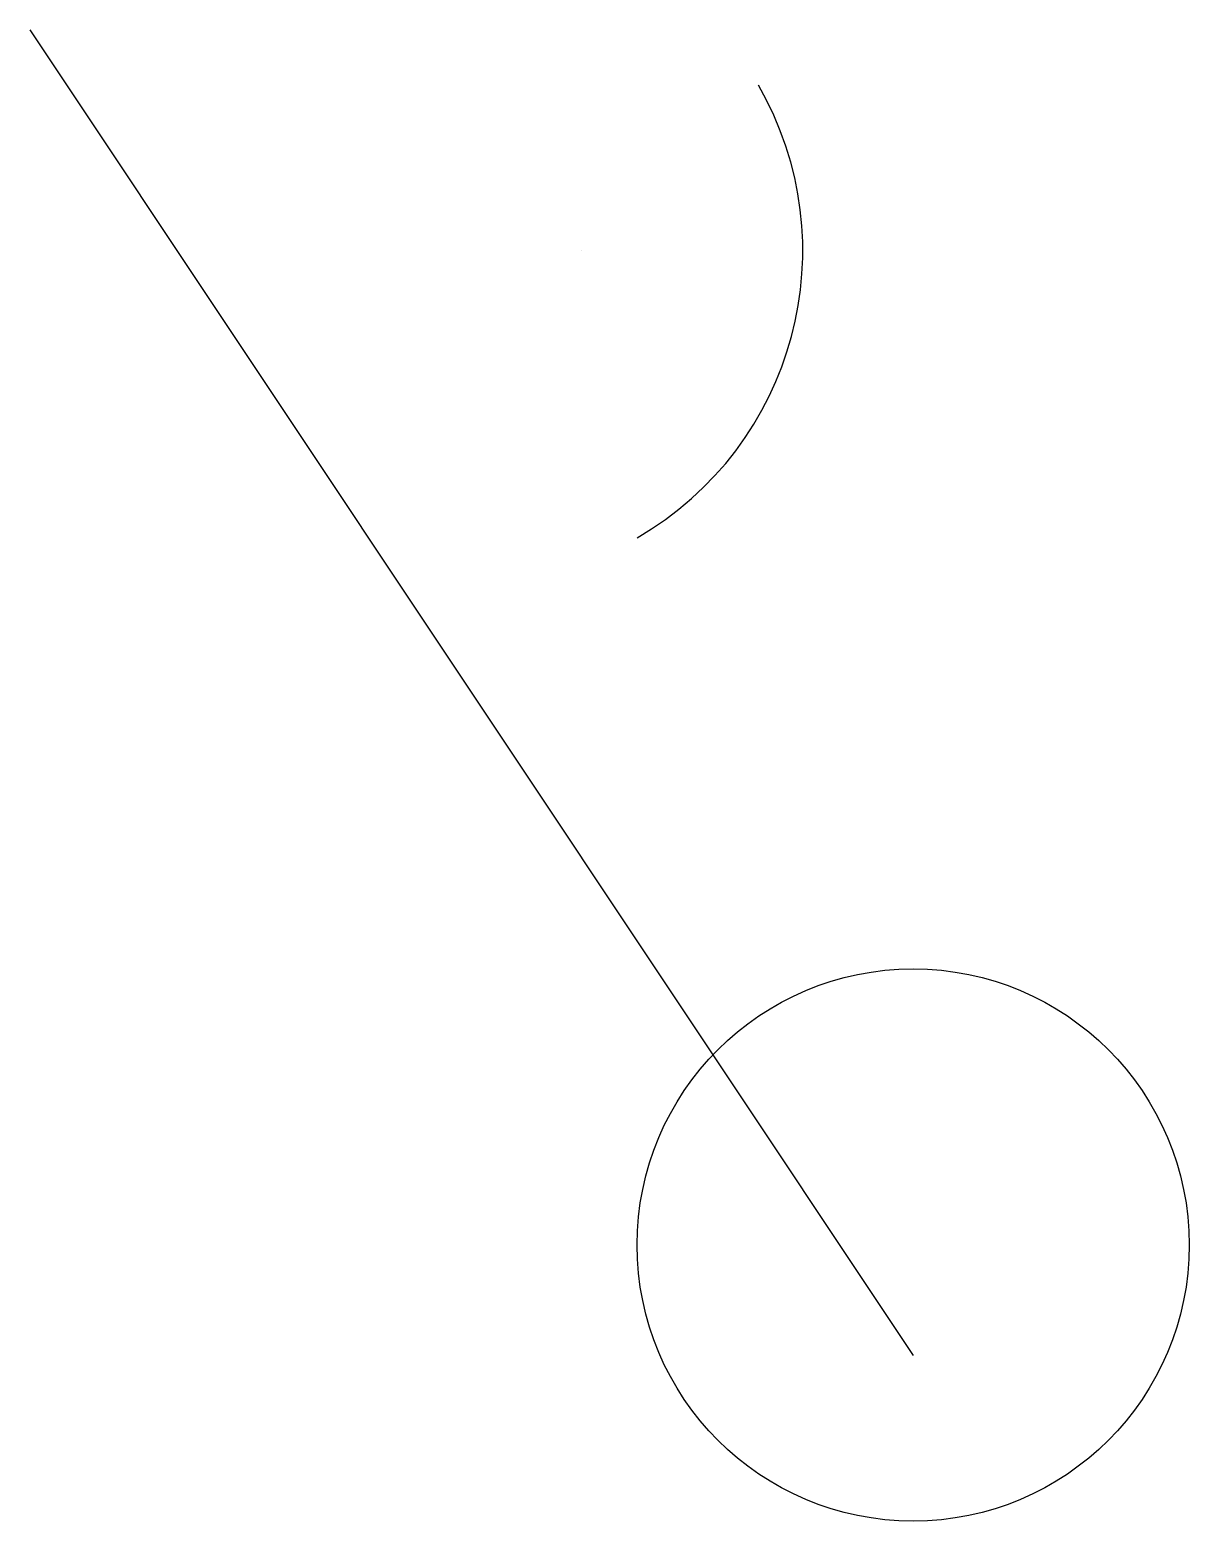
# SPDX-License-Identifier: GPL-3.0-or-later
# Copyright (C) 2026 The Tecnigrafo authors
# Model space of a CAD drawing. Header units: millimetres. Extents: x -3 to 7.5, y -9.5 to 4.
import ezdxf

# ---------------------------------------------------------------- set-up
doc = ezdxf.new("R2010")
doc.units = ezdxf.units.MM

msp = doc.modelspace()

# ---------------------------------------------------------------- linework, layer by layer
for p, q in [((-3, 4), (5, -8)), ((2, 2), (2, 2))]:
    msp.add_line(p, q)
msp.add_circle((5, -7), 2.5)
msp.add_arc((1, 2), 3, 300, 30)

doc.saveas('drawing.dxf')
